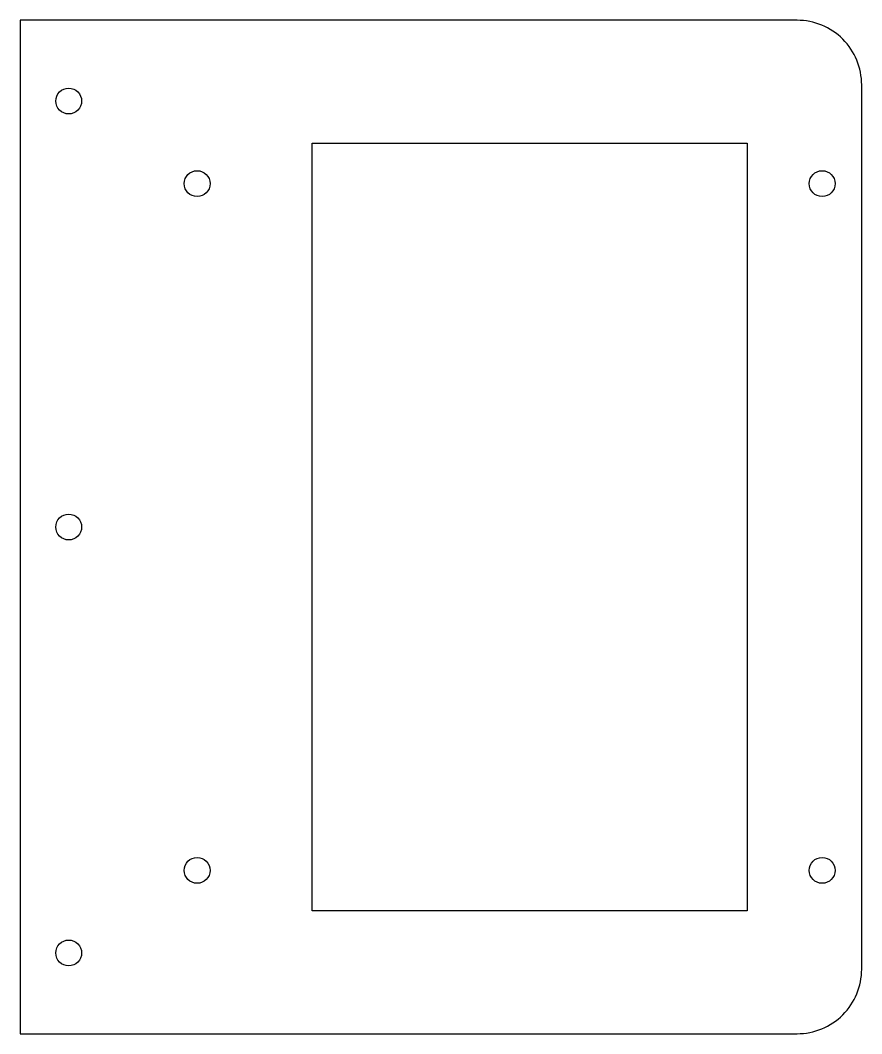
# Model space of a CAD drawing. Header units: millimetres. Extents: x -67 to 37, y -62 to 63.
import ezdxf

# ---------------------------------------------------------------- set-up
doc = ezdxf.new("R2010")
doc.units = ezdxf.units.MM
doc.layers.get('0').update_dxf_attribs({"linetype": 'CONTINUOUS'})

msp = doc.modelspace()

# ---------------------------------------------------------------- linework, layer by layer
msp.add_lwpolyline([(29.17, 63.3), (-67.03, 63.3), (-67.03, -62.2), (29.17, -62.2, 0.414214), (37.17, -54.2), (37.17, 55.3, 0.414214)], format="xyb", close=True)
msp.add_lwpolyline([(-30.87, 48.07), (22.99, 48.07), (22.99, -46.97), (-30.87, -46.97)], close=True)
for centre in [(-61.03, 53.3), (-45.13, 43.07), (32.27, 43.07), (-61.03, 0.55), (-45.13, -41.97), (32.27, -41.97), (-61.03, -52.2)]:
    msp.add_circle(centre, 1.6)

doc.saveas('drawing.dxf')
